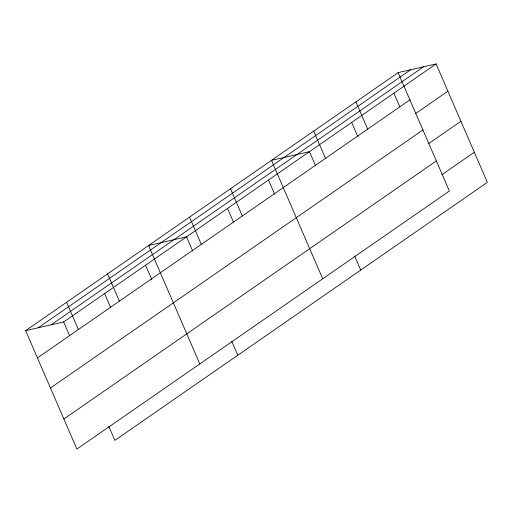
<?xml version="1.0" encoding="UTF-8"?>
<svg xmlns="http://www.w3.org/2000/svg" width="513" height="513" viewBox="0 0 513 513"><rect width="100%" height="100%" fill="white"/><g stroke="black" fill="none" stroke-linecap="round" stroke-linejoin="round"><path stroke-width="0.77" d="M398.12 72.622L449.369 191.041L76.899 449.08L25.65 330.661L398.12 72.622L436.101 63.92L487.35 182.339L114.88 440.378L108.846 426.438M38.186 327.788L410.656 69.749M51.095 324.832L423.571 66.793M25.65 330.661L63.631 321.959L436.101 63.92M37.443 357.907L409.913 99.868M415.421 113.662L447.894 91.167M50.46 387.995L422.936 129.956M428.445 143.749L460.918 121.254M63.875 418.993L436.351 160.954M441.86 174.747L474.333 152.252M393.888 93.161L399.787 106.787M355.907 101.863L367.699 129.109M351.674 122.408L357.882 136.747M313.693 131.11L325.486 158.357M315.668 165.994L309.461 151.649L271.48 160.351L322.728 278.777M354.675 256.128L360.71 270.075M268.491 180.037L274.699 194.376M230.51 188.739L242.303 215.986M227.522 208.419L233.415 222.046M189.541 217.121L201.327 244.368M192.753 251.146L186.546 236.807L148.565 245.509L199.814 363.929M231.761 341.286L237.795 355.227M145.577 265.189L151.784 279.527M107.595 273.891L119.388 301.137M104.601 293.571L110.5 307.197M66.619 302.272L78.412 329.526M63.631 321.959L69.524 335.579"/></g></svg>
